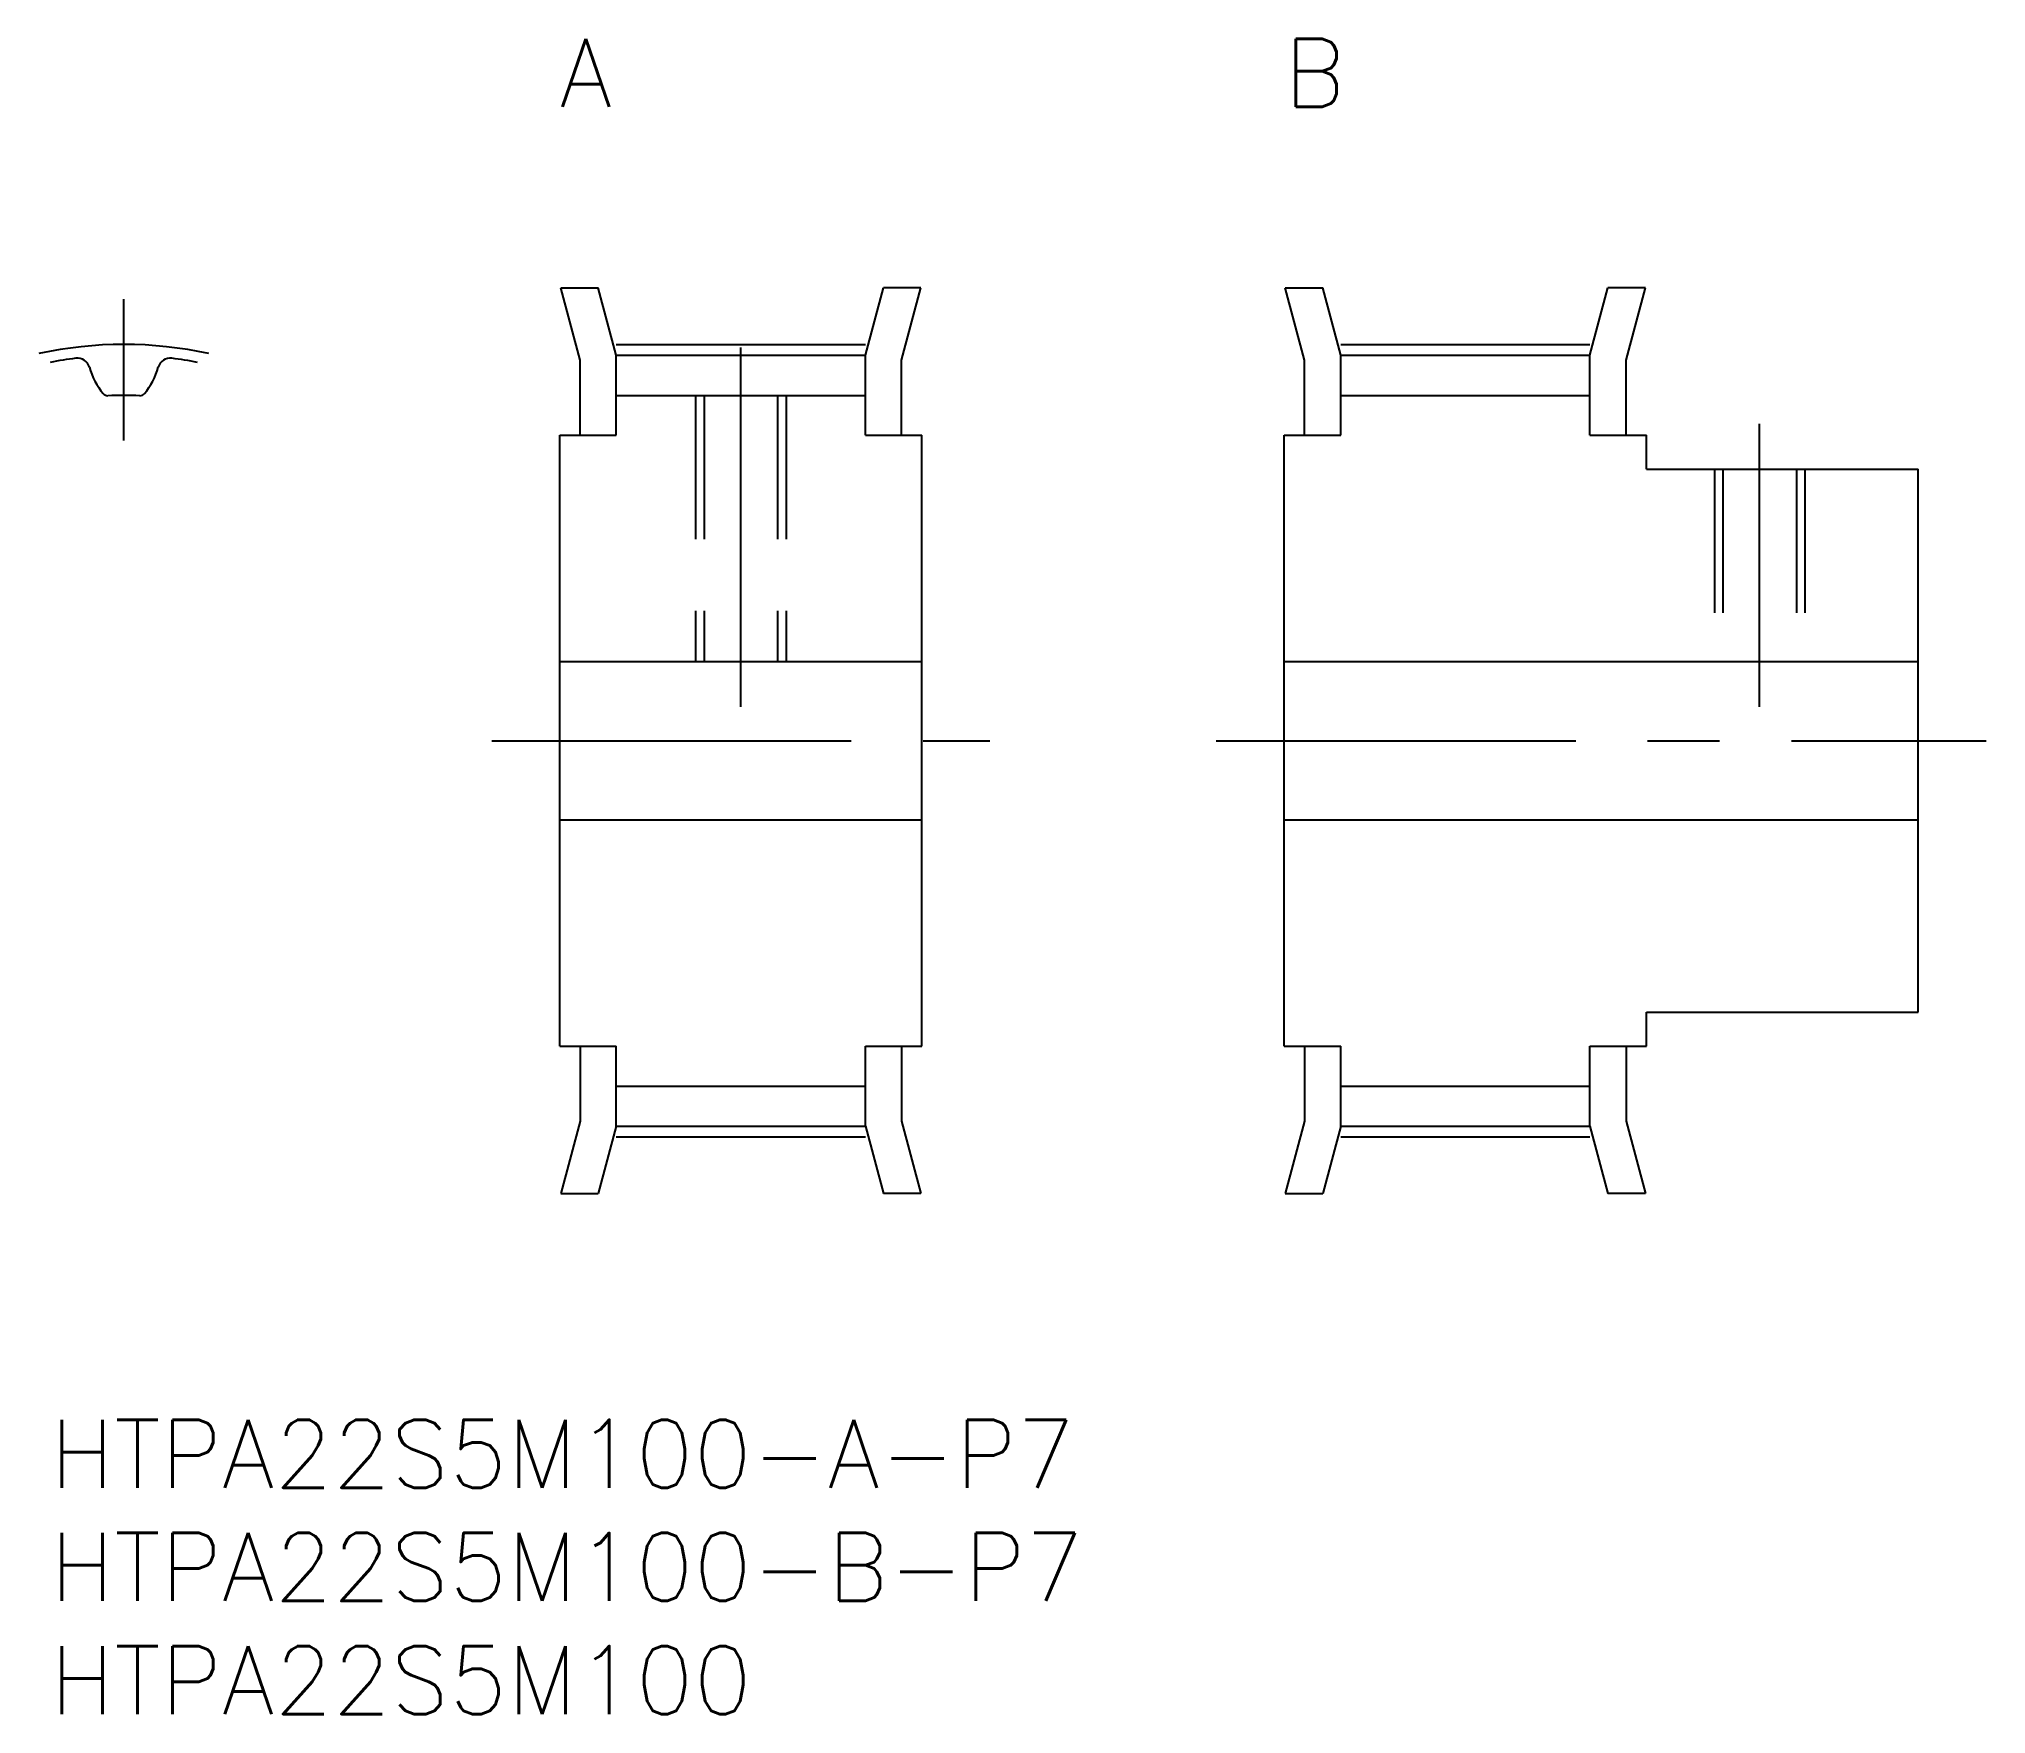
# Model space of a CAD drawing. Extents: x -0.5 to 85.5, y -13 to 61.
import ezdxf

# ---------------------------------------------------------------- set-up
doc = ezdxf.new("R2010")
doc.units = 0
doc.header["$LTSCALE"] = 0.5
doc.linetypes.add('CENTER', pattern=[50.8, 31.75, -6.35, 6.35, -6.35])
doc.linetypes.add('DASHED', pattern=[19.05, 12.7, -6.35])
for name, color, linetype in [('MSM_CENTER', 1, 'CENTER'), ('MSM_CONTINUOUS', 7, 'CONTINUOUS'), ('MSM_DASHED', 4, 'DASHED'), ('MSM_PART_NUMBER', 7, 'CONTINUOUS')]:
    doc.layers.add(name, color=color, linetype=linetype)
doc.styles.get("Standard").update_dxf_attribs({"font": 'txt.shx', "height": 3, "bigfont": 'bigfont.shx'})

# ---------------------------------------------------------------- blocks, each defined once
blk = doc.blocks.new('*U3')
at = {"layer": 'MSM_PART_NUMBER'}
blk.add_text('HTPA22S5M100-A-P7', height=3, dxfattribs=at).set_placement((0, -3))
blk = doc.blocks.new('*U4')
at = {"layer": 'MSM_PART_NUMBER'}
blk.add_text('HTPA22S5M100-B-P7', height=3, dxfattribs=at).set_placement((0, -8))
blk = doc.blocks.new('*U5')
at = {"layer": 'MSM_PART_NUMBER'}
blk.add_text('HTPA22S5M100', height=3, dxfattribs=at).set_placement((0, -13))
blk = doc.blocks.new('*U6')
at = {"layer": 'MSM_PART_NUMBER'}
blk.add_text('A', height=3, dxfattribs=at).set_placement((22.5, 58))
blk = doc.blocks.new('*U7')
at = {"layer": 'MSM_PART_NUMBER'}
blk.add_text('B', height=3, dxfattribs=at).set_placement((54.5, 58))

msp = doc.modelspace()

# ---------------------------------------------------------------- linework, layer by layer
at = {"layer": 'MSM_CENTER'}
for p, q in [((3.25, 43.255), (3.25, 49.505)), ((30.5, 31.5), (30.5, 49.505)), ((25, 47.505), (36, 47.505)), ((57, 47.505), (68, 47.505)), ((75.5, 31.5), (75.5, 44)), ((19.5, 30), (41.5, 30)), ((51.5, 30), (85.5, 30)), ((25, 12.495), (36, 12.495)), ((57, 12.495), (68, 12.495))]:
    msp.add_line(p, q, dxfattribs=at)
msp.add_arc((3.25, 30), 17.505, 77.62997, 102.37003, dxfattribs=at)
at = {"layer": 'MSM_CONTINUOUS'}
for p, q in [((22.546, 50), (24.203, 50)), ((23.4, 46.814), (22.546, 50)), ((25, 47.025), (24.203, 50)), ((36, 47.025), (36.797, 50)), ((38.454, 50), (36.797, 50)), ((37.6, 46.814), (38.454, 50)), ((55.4, 46.814), (54.546, 50)), ((54.546, 50), (56.203, 50)), ((57, 47.025), (56.203, 50)), ((68, 47.025), (68.797, 50)), ((70.454, 50), (68.797, 50)), ((69.6, 46.814), (70.454, 50)), ((23.4, 43.5), (23.4, 46.814)), ((25, 47.025), (36, 47.025)), ((25, 43.5), (25, 47.025)), ((36, 43.5), (36, 47.025)), ((37.6, 43.5), (37.6, 46.814)), ((55.4, 43.5), (55.4, 46.814)), ((57, 47.025), (68, 47.025)), ((57, 43.5), (57, 47.025)), ((68, 43.5), (68, 47.025)), ((69.6, 43.5), (69.6, 46.814)), ((25, 45.255), (36, 45.255)), ((57, 45.255), (68, 45.255)), ((22.5, 16.5), (22.5, 43.5)), ((22.5, 43.5), (25, 43.5)), ((36, 43.5), (38.5, 43.5)), ((38.5, 16.5), (38.5, 43.5)), ((54.5, 43.5), (57, 43.5)), ((54.5, 16.5), (54.5, 43.5)), ((68, 43.5), (70.5, 43.5)), ((70.5, 42), (70.5, 43.5)), ((70.5, 42), (82.5, 42)), ((82.5, 18), (82.5, 42)), ((22.5, 33.5), (38.5, 33.5)), ((54.5, 33.5), (82.5, 33.5)), ((22.5, 26.5), (38.5, 26.5)), ((54.5, 26.5), (82.5, 26.5)), ((70.5, 18), (82.5, 18)), ((70.5, 16.5), (70.5, 18)), ((22.5, 16.5), (25, 16.5)), ((23.4, 16.5), (23.4, 13.186)), ((25, 12.975), (25, 16.5)), ((36, 16.5), (38.5, 16.5)), ((36, 12.975), (36, 16.5)), ((37.6, 16.5), (37.6, 13.186)), ((54.5, 16.5), (57, 16.5)), ((55.4, 16.5), (55.4, 13.186)), ((57, 12.975), (57, 16.5)), ((68, 16.5), (70.5, 16.5)), ((68, 12.975), (68, 16.5)), ((69.6, 16.5), (69.6, 13.186)), ((25, 14.745), (36, 14.745)), ((57, 14.745), (68, 14.745)), ((23.4, 13.186), (22.546, 10)), ((25, 12.975), (24.203, 10)), ((25, 12.975), (36, 12.975)), ((36, 12.975), (36.797, 10)), ((37.6, 13.186), (38.454, 10)), ((55.4, 13.186), (54.546, 10)), ((57, 12.975), (56.203, 10)), ((57, 12.975), (68, 12.975)), ((68, 12.975), (68.797, 10)), ((69.6, 13.186), (70.454, 10)), ((22.546, 10), (24.203, 10)), ((38.454, 10), (36.797, 10)), ((54.546, 10), (56.203, 10)), ((70.454, 10), (68.797, 10))]:
    msp.add_line(p, q, dxfattribs=at)
for centre, radius, start, end in [((3.25, 30), 17.025, 97.14948, 101.00506), ((1.2, 46.347), 0.55, 16.07455, 97.14948), ((4.875, 47.406), 3.275, 196.07455, 219.33674), ((1.625, 47.406), 3.275, 320.66326, 343.92545), ((5.3, 46.347), 0.55, 82.85052, 163.92545), ((3.25, 30), 17.025, 78.99494, 82.85052), ((2.535, 45.489), 0.25, 219.33674, 272.64174), ((3.25, 30), 15.255, 87.35826, 92.64174), ((3.965, 45.489), 0.25, 267.35826, 320.66326)]:
    msp.add_arc(centre, radius, start, end, dxfattribs=at)
at = {"layer": 'MSM_DASHED'}
for p, q in [((28.5, 45.255), (28.5, 33.5)), ((28.879, 45.255), (28.879, 33.5)), ((32.121, 45.255), (32.121, 33.5)), ((32.5, 45.255), (32.5, 33.5)), ((73.5, 42), (73.5, 33.5)), ((73.879, 42), (73.879, 33.5)), ((77.121, 42), (77.121, 33.5)), ((77.5, 42), (77.5, 33.5))]:
    msp.add_line(p, q, dxfattribs=at)

# ---------------------------------------------------------------- block references
at = {"layer": 'MSM_CONTINUOUS'}
for name in ['*U6', '*U7', '*U3', '*U4', '*U5']:
    msp.add_blockref(name, (0, 0), dxfattribs=at)

doc.saveas('drawing.dxf')
